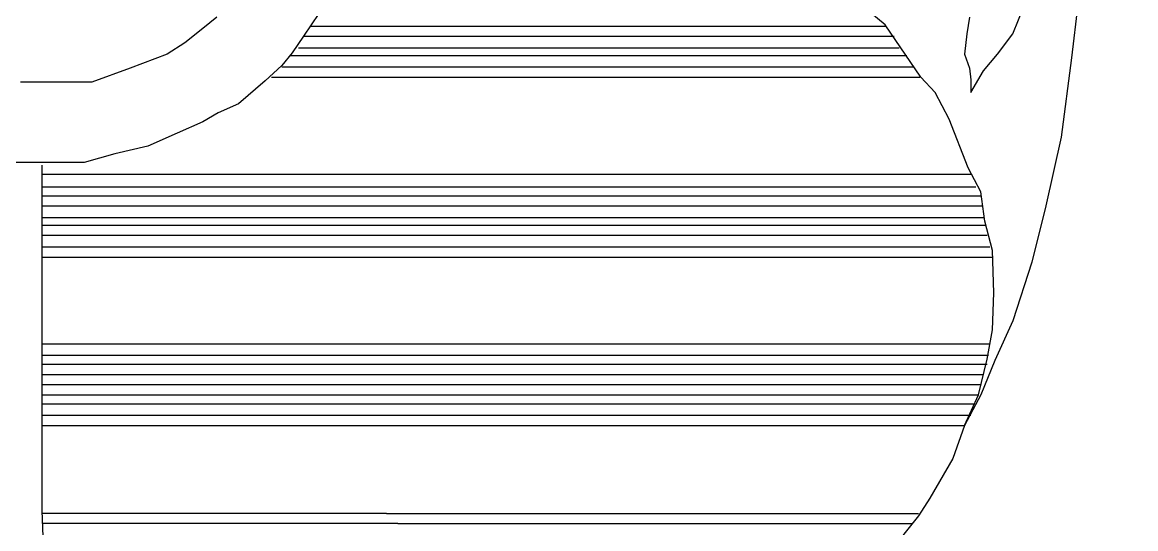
# Model space of a CAD drawing. Extents: x 731154 to 731744, y 4380181 to 4381208.
# Drawn here: x 731192.02 to 731200.74, y 4381037.29 to 4381041.26 of the extents above; entities that cross this region are included whole.
import ezdxf

# ---------------------------------------------------------------- set-up
doc = ezdxf.new("R2010")
doc.units = 0
doc.layers.get('0').update_dxf_attribs({"linetype": 'CONTINUOUS'})

msp = doc.modelspace()

# ---------------------------------------------------------------- linework, layer by layer
at = {"color": 0, "linetype": 'CONTINUOUS'}
for p, q in [((731198.78, 4381041.24), (731198.6, 4381041.39)), ((731198.78, 4381041.24), (731198.6, 4381041.39)), ((731199.78, 4381041.17), (731199.87, 4381041.39)), ((731199.78, 4381041.17), (731199.87, 4381041.39)), ((731200.29, 4381041.4), (731200.24, 4381040.98)), ((731200.29, 4381041.4), (731200.24, 4381040.98)), ((731193.54, 4381041.3), (731193.43, 4381041.21)), ((731193.54, 4381041.3), (731193.43, 4381041.21)), ((731194.34, 4381041.33), (731194.22, 4381041.15)), ((731194.34, 4381041.33), (731194.22, 4381041.15)), ((731199.44, 4381041.3), (731199.42, 4381041.17)), ((731199.44, 4381041.3), (731199.42, 4381041.17)), ((731193.43, 4381041.21), (731193.29, 4381041.1)), ((731193.43, 4381041.21), (731193.29, 4381041.1)), ((731194.27, 4381041.23), (731197.53, 4381041.23)), ((731194.27, 4381041.23), (731197.53, 4381041.23)), ((731197.53, 4381041.23), (731198.78, 4381041.23)), ((731197.53, 4381041.23), (731198.78, 4381041.23)), ((731199.06, 4381040.83), (731198.78, 4381041.24)), ((731199.06, 4381040.83), (731198.78, 4381041.24)), ((731193.29, 4381041.1), (731193.15, 4381041.01)), ((731193.29, 4381041.1), (731193.15, 4381041.01)), ((731194.22, 4381041.15), (731194.13, 4381041.02)), ((731194.22, 4381041.15), (731194.13, 4381041.02)), ((731194.22, 4381041.15), (731197.53, 4381041.15)), ((731194.22, 4381041.15), (731197.53, 4381041.15)), ((731197.53, 4381041.15), (731198.85, 4381041.15)), ((731197.53, 4381041.15), (731198.85, 4381041.15)), ((731199.42, 4381041.17), (731199.4, 4381041.01)), ((731199.42, 4381041.17), (731199.4, 4381041.01)), ((731199.66, 4381041.01), (731199.78, 4381041.17)), ((731199.66, 4381041.01), (731199.78, 4381041.17)), ((731193.15, 4381041.01), (731192.86, 4381040.9)), ((731193.15, 4381041.01), (731192.86, 4381040.9)), ((731194.13, 4381041.02), (731194.05, 4381040.92)), ((731194.13, 4381041.02), (731194.05, 4381040.92)), ((731194.18, 4381041.06), (731197.53, 4381041.06)), ((731194.18, 4381041.06), (731197.53, 4381041.06)), ((731197.53, 4381041.06), (731198.89, 4381041.06)), ((731197.53, 4381041.06), (731198.89, 4381041.06)), ((731199.4, 4381041.01), (731199.44, 4381040.9)), ((731199.4, 4381041.01), (731199.44, 4381040.9)), ((731199.55, 4381040.88), (731199.66, 4381041.01)), ((731199.55, 4381040.88), (731199.66, 4381041.01)), ((731194.11, 4381041), (731197.53, 4381041)), ((731194.11, 4381041), (731197.53, 4381041)), ((731197.53, 4381041), (731198.95, 4381041)), ((731197.53, 4381041), (731198.95, 4381041)), ((731200.24, 4381040.98), (731200.16, 4381040.36)), ((731200.24, 4381040.98), (731200.16, 4381040.36)), ((731192.86, 4381040.9), (731192.56, 4381040.79)), ((731192.86, 4381040.9), (731192.56, 4381040.79)), ((731194.05, 4381040.92), (731193.92, 4381040.8)), ((731194.05, 4381040.92), (731193.92, 4381040.8)), ((731194.05, 4381040.91), (731197.53, 4381040.91)), ((731194.05, 4381040.91), (731197.53, 4381040.91)), ((731197.53, 4381040.91), (731199, 4381040.91)), ((731197.53, 4381040.91), (731199, 4381040.91)), ((731199.44, 4381040.9), (731199.45, 4381040.81)), ((731199.44, 4381040.9), (731199.45, 4381040.81)), ((731199.45, 4381040.71), (731199.55, 4381040.88)), ((731199.45, 4381040.71), (731199.55, 4381040.88)), ((731192.2, 4381040.79), (731192, 4381040.79)), ((731192.2, 4381040.79), (731192, 4381040.79)), ((731192.37, 4381040.79), (731192.2, 4381040.79)), ((731192.37, 4381040.79), (731192.2, 4381040.79)), ((731192.56, 4381040.79), (731192.37, 4381040.79)), ((731192.56, 4381040.79), (731192.37, 4381040.79)), ((731193.92, 4381040.8), (731193.71, 4381040.62)), ((731193.92, 4381040.8), (731193.71, 4381040.62)), ((731193.97, 4381040.83), (731194.48, 4381040.83)), ((731193.97, 4381040.83), (731194.48, 4381040.83)), ((731194.48, 4381040.83), (731197.53, 4381040.83)), ((731194.48, 4381040.83), (731197.53, 4381040.83)), ((731197.53, 4381040.83), (731199.05, 4381040.83)), ((731197.53, 4381040.83), (731199.05, 4381040.83)), ((731199.17, 4381040.71), (731199.06, 4381040.83)), ((731199.17, 4381040.71), (731199.06, 4381040.83)), ((731199.45, 4381040.81), (731199.45, 4381040.71)), ((731199.45, 4381040.81), (731199.45, 4381040.71)), ((731199.28, 4381040.5), (731199.17, 4381040.71)), ((731199.28, 4381040.5), (731199.17, 4381040.71)), ((731193.71, 4381040.62), (731193.55, 4381040.55)), ((731193.71, 4381040.62), (731193.55, 4381040.55)), ((731193.55, 4381040.55), (731193.43, 4381040.48)), ((731193.55, 4381040.55), (731193.43, 4381040.48)), ((731199.43, 4381040.12), (731199.28, 4381040.5)), ((731199.43, 4381040.12), (731199.28, 4381040.5)), ((731193.43, 4381040.48), (731193.23, 4381040.39)), ((731193.43, 4381040.48), (731193.23, 4381040.39)), ((731193.23, 4381040.39), (731193, 4381040.29)), ((731193.23, 4381040.39), (731193, 4381040.29)), ((731200.16, 4381040.36), (731200.04, 4381039.82)), ((731200.16, 4381040.36), (731200.04, 4381039.82)), ((731192.74, 4381040.23), (731192.5, 4381040.16)), ((731192.74, 4381040.23), (731192.5, 4381040.16)), ((731193, 4381040.29), (731192.74, 4381040.23)), ((731193, 4381040.29), (731192.74, 4381040.23)), ((731192.14, 4381040.16), (731191.92, 4381040.16)), ((731192.14, 4381040.16), (731191.92, 4381040.16)), ((731192.32, 4381040.16), (731192.14, 4381040.16)), ((731192.32, 4381040.16), (731192.14, 4381040.16)), ((731192.17, 4381039.45), (731192.17, 4381040.14)), ((731192.17, 4381039.45), (731192.17, 4381040.14)), ((731192.5, 4381040.16), (731192.32, 4381040.16)), ((731192.5, 4381040.16), (731192.32, 4381040.16)), ((731192.17, 4381040.07), (731193.73, 4381040.07)), ((731192.17, 4381040.07), (731193.73, 4381040.07)), ((731193.73, 4381040.07), (731196.67, 4381040.07)), ((731193.73, 4381040.07), (731196.67, 4381040.07)), ((731196.67, 4381040.07), (731199.45, 4381040.07)), ((731196.67, 4381040.07), (731199.45, 4381040.07)), ((731199.53, 4381039.93), (731199.43, 4381040.12)), ((731199.53, 4381039.93), (731199.43, 4381040.12)), ((731192.17, 4381039.97), (731194.97, 4381039.97)), ((731192.17, 4381039.97), (731194.97, 4381039.97)), ((731194.97, 4381039.97), (731197.79, 4381039.97)), ((731194.97, 4381039.97), (731197.79, 4381039.97)), ((731197.79, 4381039.97), (731199.49, 4381039.97)), ((731197.79, 4381039.97), (731199.49, 4381039.97)), ((731192.17, 4381039.9), (731194.97, 4381039.9)), ((731192.17, 4381039.9), (731194.97, 4381039.9)), ((731194.97, 4381039.9), (731197.79, 4381039.9)), ((731194.97, 4381039.9), (731197.79, 4381039.9)), ((731197.79, 4381039.9), (731199.53, 4381039.9)), ((731197.79, 4381039.9), (731199.53, 4381039.9)), ((731199.56, 4381039.7), (731199.53, 4381039.93)), ((731199.56, 4381039.7), (731199.53, 4381039.93)), ((731192.17, 4381039.82), (731194.97, 4381039.82)), ((731192.17, 4381039.82), (731194.97, 4381039.82)), ((731194.97, 4381039.82), (731197.79, 4381039.82)), ((731194.97, 4381039.82), (731197.79, 4381039.82)), ((731197.79, 4381039.82), (731199.54, 4381039.82)), ((731197.79, 4381039.82), (731199.54, 4381039.82)), ((731200.04, 4381039.82), (731199.93, 4381039.38)), ((731200.04, 4381039.82), (731199.93, 4381039.38)), ((731192.17, 4381039.73), (731194.97, 4381039.73)), ((731192.17, 4381039.73), (731194.97, 4381039.73)), ((731194.97, 4381039.73), (731197.79, 4381039.73)), ((731194.97, 4381039.73), (731197.79, 4381039.73)), ((731197.79, 4381039.73), (731199.55, 4381039.73)), ((731197.79, 4381039.73), (731199.55, 4381039.73)), ((731199.62, 4381039.47), (731199.56, 4381039.7)), ((731199.62, 4381039.47), (731199.56, 4381039.7)), ((731192.17, 4381039.67), (731194.97, 4381039.67)), ((731192.17, 4381039.67), (731194.97, 4381039.67)), ((731194.97, 4381039.67), (731197.79, 4381039.67)), ((731194.97, 4381039.67), (731197.79, 4381039.67)), ((731197.79, 4381039.67), (731199.57, 4381039.67)), ((731197.79, 4381039.67), (731199.57, 4381039.67)), ((731192.17, 4381039.59), (731194.97, 4381039.59)), ((731192.17, 4381039.59), (731194.97, 4381039.59)), ((731194.97, 4381039.59), (731197.79, 4381039.59)), ((731194.97, 4381039.59), (731197.79, 4381039.59)), ((731197.79, 4381039.59), (731199.58, 4381039.59)), ((731197.79, 4381039.59), (731199.58, 4381039.59)), ((731192.17, 4381039.5), (731194.97, 4381039.5)), ((731192.17, 4381039.5), (731194.97, 4381039.5)), ((731192.17, 4381038.74), (731192.17, 4381039.45)), ((731192.17, 4381038.74), (731192.17, 4381039.45)), ((731194.97, 4381039.5), (731197.79, 4381039.5)), ((731194.97, 4381039.5), (731197.79, 4381039.5)), ((731197.79, 4381039.5), (731199.6, 4381039.5)), ((731197.79, 4381039.5), (731199.6, 4381039.5)), ((731199.63, 4381039.14), (731199.62, 4381039.47)), ((731199.63, 4381039.14), (731199.62, 4381039.47)), ((731192.17, 4381039.42), (731194.97, 4381039.42)), ((731192.17, 4381039.42), (731194.97, 4381039.42)), ((731194.97, 4381039.42), (731197.79, 4381039.42)), ((731194.97, 4381039.42), (731197.79, 4381039.42)), ((731197.79, 4381039.42), (731199.62, 4381039.42)), ((731197.79, 4381039.42), (731199.62, 4381039.42)), ((731199.93, 4381039.38), (731199.78, 4381038.92)), ((731199.93, 4381039.38), (731199.78, 4381038.92)), ((731199.62, 4381038.85), (731199.63, 4381039.14)), ((731199.62, 4381038.85), (731199.63, 4381039.14)), ((731199.78, 4381038.92), (731199.64, 4381038.61)), ((731199.78, 4381038.92), (731199.64, 4381038.61)), ((731199.58, 4381038.62), (731199.62, 4381038.85)), ((731199.58, 4381038.62), (731199.62, 4381038.85)), ((731192.17, 4381038.74), (731195.09, 4381038.74)), ((731192.17, 4381038.13), (731192.17, 4381038.74)), ((731192.17, 4381038.74), (731195.09, 4381038.74)), ((731192.17, 4381038.13), (731192.17, 4381038.74)), ((731195.09, 4381038.74), (731198.23, 4381038.74)), ((731195.09, 4381038.74), (731198.23, 4381038.74)), ((731198.23, 4381038.74), (731199.6, 4381038.74)), ((731198.23, 4381038.74), (731199.6, 4381038.74)), ((731192.17, 4381038.65), (731194.53, 4381038.65)), ((731192.17, 4381038.65), (731194.53, 4381038.65)), ((731192.17, 4381038.58), (731194.53, 4381038.58)), ((731192.17, 4381038.58), (731194.53, 4381038.58)), ((731194.53, 4381038.65), (731198.4, 4381038.65)), ((731194.53, 4381038.65), (731198.4, 4381038.65)), ((731194.53, 4381038.58), (731198.4, 4381038.58)), ((731194.53, 4381038.58), (731198.4, 4381038.58)), ((731198.4, 4381038.65), (731199.59, 4381038.65)), ((731198.4, 4381038.65), (731199.59, 4381038.65)), ((731198.4, 4381038.58), (731199.58, 4381038.58)), ((731198.4, 4381038.58), (731199.58, 4381038.58)), ((731199.51, 4381038.34), (731199.58, 4381038.62)), ((731199.51, 4381038.34), (731199.58, 4381038.62)), ((731199.64, 4381038.61), (731199.53, 4381038.34)), ((731199.64, 4381038.61), (731199.53, 4381038.34)), ((731192.17, 4381038.5), (731194.53, 4381038.5)), ((731192.17, 4381038.5), (731194.53, 4381038.5)), ((731194.53, 4381038.5), (731198.4, 4381038.5)), ((731194.53, 4381038.5), (731198.4, 4381038.5)), ((731198.4, 4381038.5), (731199.55, 4381038.5)), ((731198.4, 4381038.5), (731199.55, 4381038.5)), ((731192.17, 4381038.42), (731194.53, 4381038.42)), ((731192.17, 4381038.42), (731194.53, 4381038.42)), ((731194.53, 4381038.42), (731198.4, 4381038.42)), ((731194.53, 4381038.42), (731198.4, 4381038.42)), ((731198.4, 4381038.42), (731199.53, 4381038.42)), ((731198.4, 4381038.42), (731199.53, 4381038.42)), ((731192.17, 4381038.34), (731194.53, 4381038.34)), ((731192.17, 4381038.34), (731194.53, 4381038.34)), ((731194.53, 4381038.34), (731198.4, 4381038.34)), ((731194.53, 4381038.34), (731198.4, 4381038.34)), ((731198.4, 4381038.34), (731199.51, 4381038.34)), ((731198.4, 4381038.34), (731199.51, 4381038.34)), ((731199.53, 4381038.34), (731199.4, 4381038.1)), ((731199.4, 4381038.1), (731199.51, 4381038.34)), ((731199.53, 4381038.34), (731199.4, 4381038.1)), ((731199.4, 4381038.1), (731199.51, 4381038.34)), ((731192.17, 4381038.27), (731194.53, 4381038.27)), ((731192.17, 4381038.27), (731194.53, 4381038.27)), ((731194.53, 4381038.27), (731198.4, 4381038.27)), ((731194.53, 4381038.27), (731198.4, 4381038.27)), ((731198.4, 4381038.27), (731199.48, 4381038.27)), ((731198.4, 4381038.27), (731199.48, 4381038.27)), ((731192.17, 4381038.18), (731194.53, 4381038.18)), ((731192.17, 4381038.18), (731194.53, 4381038.18)), ((731192.17, 4381037.43), (731192.17, 4381038.13)), ((731192.17, 4381037.43), (731192.17, 4381038.13)), ((731194.53, 4381038.18), (731198.4, 4381038.18)), ((731194.53, 4381038.18), (731198.4, 4381038.18)), ((731198.4, 4381038.18), (731199.45, 4381038.18)), ((731198.4, 4381038.18), (731199.45, 4381038.18)), ((731192.17, 4381038.1), (731194.53, 4381038.1)), ((731192.17, 4381038.1), (731194.53, 4381038.1)), ((731194.53, 4381038.1), (731198.4, 4381038.1)), ((731194.53, 4381038.1), (731198.4, 4381038.1)), ((731198.4, 4381038.1), (731199.4, 4381038.1)), ((731198.4, 4381038.1), (731199.4, 4381038.1)), ((731199.4, 4381038.1), (731199.31, 4381037.84)), ((731199.4, 4381038.1), (731199.31, 4381037.84)), ((731199.31, 4381037.84), (731199.13, 4381037.53)), ((731199.31, 4381037.84), (731199.13, 4381037.53)), ((731199.31, 4381037.84), (731199.13, 4381037.53)), ((731199.13, 4381037.53), (731199.04, 4381037.39)), ((731199.13, 4381037.53), (731199.04, 4381037.39)), ((731192.2, 4381036.77), (731192.17, 4381037.43)), ((731192.2, 4381036.77), (731192.17, 4381037.43)), ((731194.87, 4381037.41), (731192.17, 4381037.41)), ((731194.87, 4381037.41), (731192.17, 4381037.41)), ((731194.87, 4381037.41), (731198.55, 4381037.41)), ((731194.87, 4381037.41), (731198.55, 4381037.41)), ((731198.55, 4381037.41), (731199.04, 4381037.41)), ((731198.55, 4381037.41), (731199.04, 4381037.41)), ((731199.04, 4381037.39), (731198.75, 4381037.03)), ((731199.04, 4381037.39), (731198.75, 4381037.03)), ((731194.96, 4381037.33), (731192.17, 4381037.33)), ((731194.96, 4381037.33), (731192.17, 4381037.33)), ((731194.96, 4381037.33), (731198.99, 4381037.33)), ((731194.96, 4381037.33), (731198.99, 4381037.33))]:
    msp.add_line(p, q, dxfattribs=at)

# ---------------------------------------------------------------- meshes
mesh = msp.add_polyface(dxfattribs=at)
corners = [(731154.5, 4380181), (731154.5, 4380181), (731154.5, 4380371.9618), (731462.5, 4380181), (731154.5, 4380546.4935), (731744, 4380181), (731154.5, 4381207.5), (731744, 4380842.0065), (731744, 4381207.5)]
mesh.append_faces([[corners[k] for k in face] for face in [(0, 1, 3, 2), (2, 3, 5, 4), (4, 5, 7, 6), (6, 7, 8, 8)]], dxfattribs={"vtx0": -1, "vtx2": -1, "color": 0})
mesh = msp.add_polyface(dxfattribs=at)
corners = [(731164.5, 4381021), (731164.5, 4381021), (731164.5, 4381195.2713), (731445.58, 4381021), (731164.5, 4381201.5), (731445.58, 4381027.2287), (731445.58, 4381201.5)]
mesh.append_faces([[corners[k] for k in face] for face in [(0, 1, 3, 2), (2, 3, 5, 4), (4, 5, 6, 6)]], dxfattribs={"vtx0": -1, "vtx2": -1, "color": 0})

doc.saveas('drawing.dxf')
